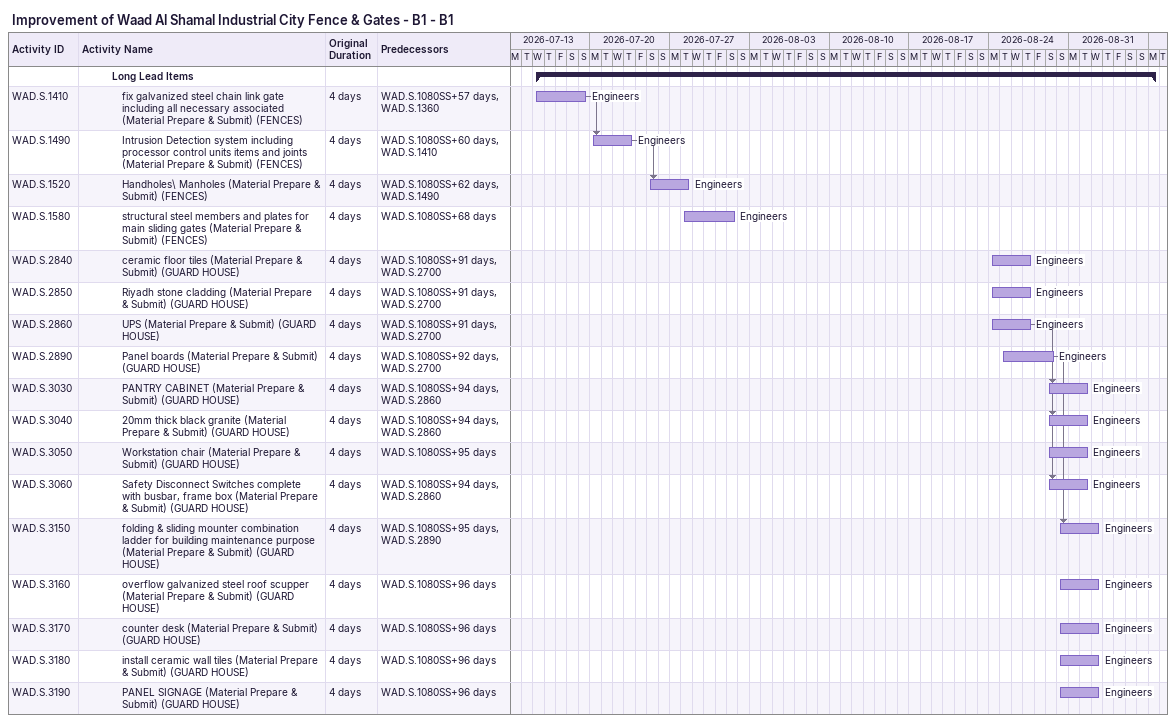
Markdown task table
Improvement of Waad Al Shamal Industrial City Fence & Gates - B1 - B1

| ID | Level | Task | Original duration | Start | Finish | Predecessors | Resources |
|---|---|---|---|---|---|---|---|
|  | 4 | **Long Lead Items** |  | 2026-07-15 | 2026-09-07 |  |  |
| WAD.S.1410 | 5 | fix galvanized steel chain link gate including all necessary associated (Material Prepare & Submit) (FENCES) | 4d | 2026-07-15 | 2026-07-19 | WAD.S.1080SS+57d, WAD.S.1360 | Engineers |
| WAD.S.1490 | 5 | Intrusion Detection system including processor control units items and joints (Material Prepare & Submit) (FENCES) | 4d | 2026-07-20 | 2026-07-23 | WAD.S.1080SS+60d, WAD.S.1410 | Engineers |
| WAD.S.1520 | 5 | Handholes\ Manholes (Material Prepare & Submit) (FENCES) | 4d | 2026-07-25 | 2026-07-28 | WAD.S.1080SS+62d, WAD.S.1490 | Engineers |
| WAD.S.1580 | 5 | structural steel members and plates for main sliding gates (Material Prepare & Submit) (FENCES) | 4d | 2026-07-28 | 2026-08-01 | WAD.S.1080SS+68d | Engineers |
| WAD.S.2840 | 5 | ceramic floor tiles (Material Prepare & Submit) (GUARD HOUSE) | 4d | 2026-08-24 | 2026-08-27 | WAD.S.1080SS+91d, WAD.S.2700 | Engineers |
| WAD.S.2850 | 5 | Riyadh stone cladding (Material Prepare & Submit) (GUARD HOUSE) | 4d | 2026-08-24 | 2026-08-27 | WAD.S.1080SS+91d, WAD.S.2700 | Engineers |
| WAD.S.2860 | 5 | UPS (Material Prepare & Submit) (GUARD HOUSE) | 4d | 2026-08-24 | 2026-08-27 | WAD.S.1080SS+91d, WAD.S.2700 | Engineers |
| WAD.S.2890 | 5 | Panel boards (Material Prepare & Submit) (GUARD HOUSE) | 4d | 2026-08-25 | 2026-08-29 | WAD.S.1080SS+92d, WAD.S.2700 | Engineers |
| WAD.S.3030 | 5 | PANTRY CABINET (Material Prepare & Submit) (GUARD HOUSE) | 4d | 2026-08-29 | 2026-09-01 | WAD.S.1080SS+94d, WAD.S.2860 | Engineers |
| WAD.S.3040 | 5 | 20mm thick black granite (Material Prepare & Submit) (GUARD HOUSE) | 4d | 2026-08-29 | 2026-09-01 | WAD.S.1080SS+94d, WAD.S.2860 | Engineers |
| WAD.S.3050 | 5 | Workstation chair (Material Prepare & Submit) (GUARD HOUSE) | 4d | 2026-08-29 | 2026-09-01 | WAD.S.1080SS+95d | Engineers |
| WAD.S.3060 | 5 | Safety Disconnect Switches complete with busbar, frame box (Material Prepare & Submit) (GUARD HOUSE) | 4d | 2026-08-29 | 2026-09-01 | WAD.S.1080SS+94d, WAD.S.2860 | Engineers |
| WAD.S.3150 | 5 | folding & sliding mounter combination ladder for building maintenance purpose (Material Prepare & Submit) (GUARD HOUSE) | 4d | 2026-08-30 | 2026-09-02 | WAD.S.1080SS+95d, WAD.S.2890 | Engineers |
| WAD.S.3160 | 5 | overflow galvanized steel roof scupper (Material Prepare & Submit) (GUARD HOUSE) | 4d | 2026-08-30 | 2026-09-02 | WAD.S.1080SS+96d | Engineers |
| WAD.S.3170 | 5 | counter desk (Material Prepare & Submit) (GUARD HOUSE) | 4d | 2026-08-30 | 2026-09-02 | WAD.S.1080SS+96d | Engineers |
| WAD.S.3180 | 5 | install ceramic wall tiles (Material Prepare & Submit) (GUARD HOUSE) | 4d | 2026-08-30 | 2026-09-02 | WAD.S.1080SS+96d | Engineers |
| WAD.S.3190 | 5 | PANEL SIGNAGE (Material Prepare & Submit) (GUARD HOUSE) | 4d | 2026-08-30 | 2026-09-02 | WAD.S.1080SS+96d | Engineers |
